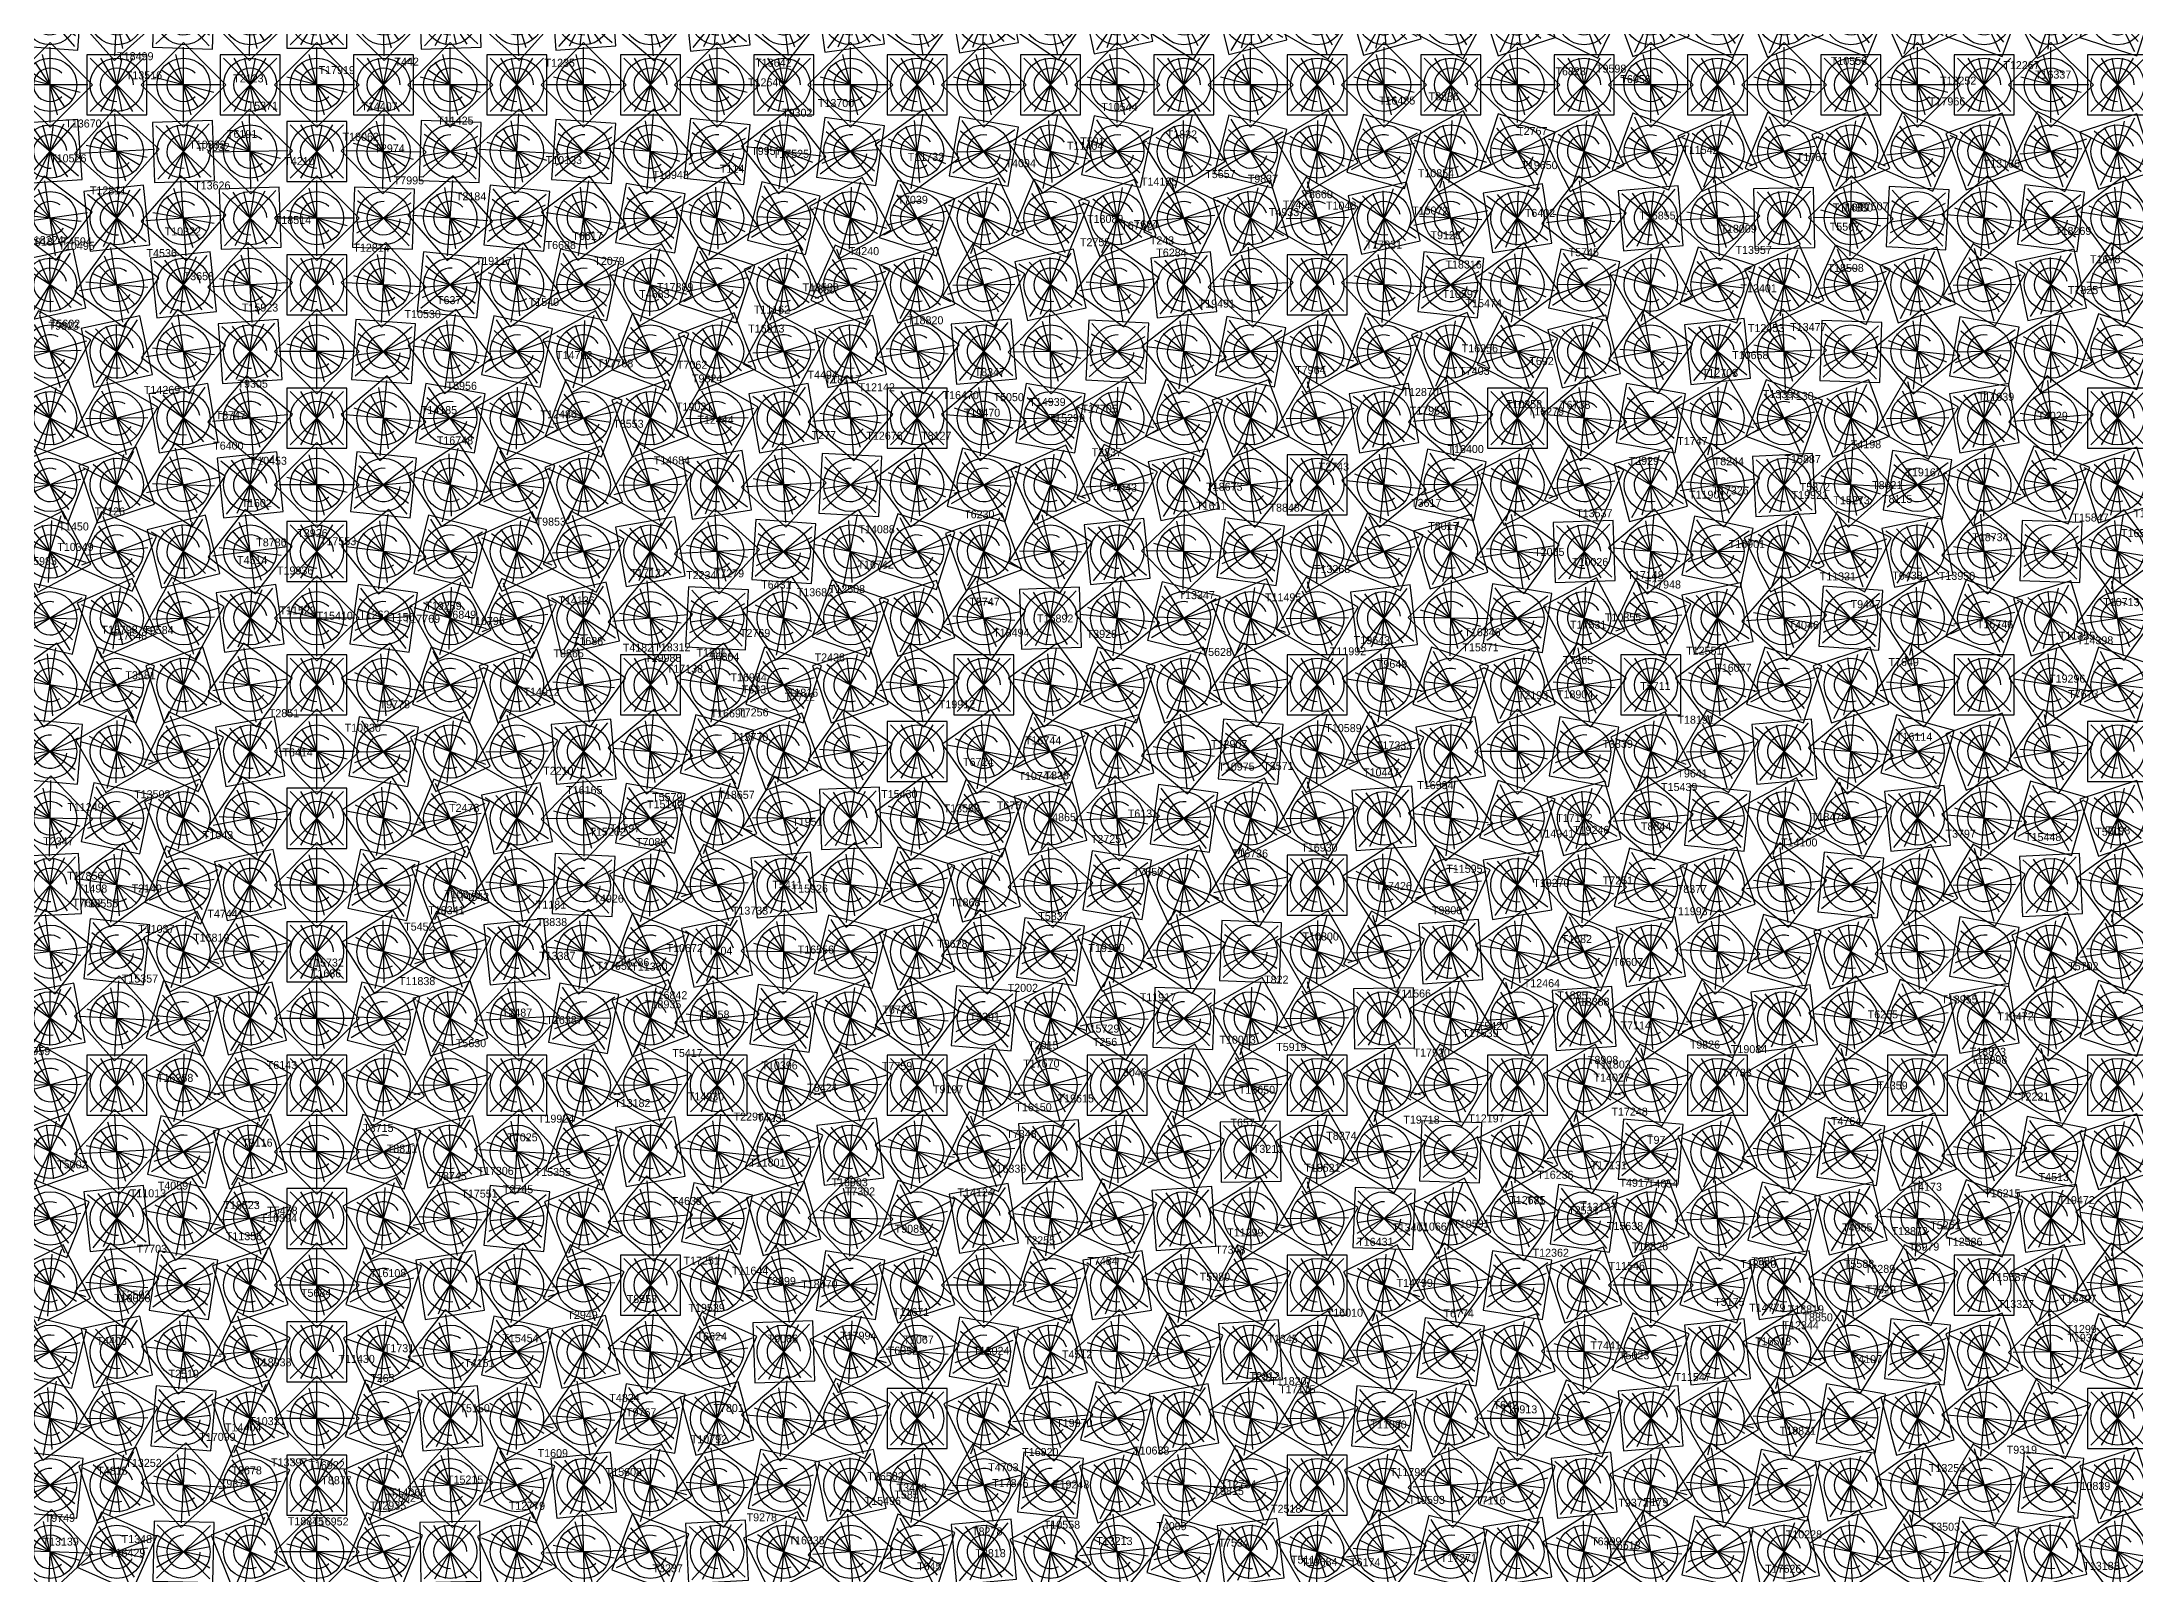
# Model space of a CAD drawing. Header units: metres. Extents: x -45 to 15052, y -45 to 15012.
# Drawn here: x 4088 to 7226, y 2267 to 4564 of the extents above; entities that cross this region are included whole.
import ezdxf

# ---------------------------------------------------------------- set-up
doc = ezdxf.new("R2010")
doc.units = ezdxf.units.M
for name, color, linetype in [('L0', 1, 'Continuous'), ('L1', 2, 'Continuous'), ('L10', 4, 'Continuous'), ('L11', 5, 'Continuous'), ('L2', 3, 'Continuous'), ('L3', 4, 'Continuous'), ('L4', 5, 'Continuous'), ('L5', 6, 'Continuous'), ('L6', 7, 'Continuous'), ('L7', 1, 'Continuous'), ('L8', 2, 'Continuous'), ('L9', 3, 'Continuous')]:
    doc.layers.add(name, color=color, linetype=linetype)

# ---------------------------------------------------------------- blocks, each defined once
blk = doc.blocks.new('CELL')
for p, q in [((-40, -40), (40, 40)), ((40, -40), (-40, 40)), ((-24, -40), (24, 40)), ((24, -40), (-24, 40)), ((-8, -40), (8, 40)), ((8, -40), (-8, 40))]:
    blk.add_line(p, q)
blk.add_lwpolyline([(-45, -45), (45, -45), (45, 45), (-45, 45)], close=True)
blk.add_circle((0, 0), 40)
blk.add_arc((0, 0), 25, 0, 270)

msp = doc.modelspace()

# ---------------------------------------------------------------- block references
at = {"layer": 'L0'}
for p, rotation in [((5000, 4600), 50), ((6200, 4600), 62), ((5100, 4500), 45), ((6300, 4500), 45), ((5200, 4400), 38), ((6400, 4400), 26), ((4100, 4300), 53), ((5300, 4300), 29), ((6500, 4300), 5), ((4200, 4200), 54), ((5400, 4200), 18), ((6600, 4200), 72), ((4300, 4100), 53), ((5500, 4100), 5), ((6700, 4100), 47), ((4400, 4000), 50), ((5600, 4000), 80), ((6800, 4000), 20), ((4500, 3900), 45), ((5700, 3900), 63), ((6900, 3900), 81), ((4600, 3800), 38), ((5800, 3800), 43.99999999999999), ((7000, 3800), 50), ((4700, 3700), 29), ((5900, 3700), 23), ((7100, 3700), 17), ((4800, 3600), 18), ((7200, 3600), 72), ((4900, 3500), 5), ((6100, 3500), 65), ((6200, 3400), 38), ((5000, 3400), 80), ((5100, 3300), 63), ((6300, 3300), 9), ((5200, 3200), 43.99999999999999), ((6400, 3200), 68), ((4100, 3100), 11), ((5300, 3100), 23), ((6500, 3100), 35), ((4300, 2900), 77.00000000000001), ((5500, 2900), 65), ((6700, 2900), 53), ((4400, 2800), 62), ((5600, 2800), 38), ((6800, 2800), 14), ((4500, 2700), 45), ((5700, 2700), 9), ((6900, 2700), 63), ((4600, 2600), 26), ((5800, 2600), 68), ((7000, 2600), 20), ((4700, 2500), 5), ((5900, 2500), 35), ((7100, 2500), 65), ((4800, 2400), 72), ((7200, 2400), 18), ((4900, 2300), 47), ((6100, 2300), 53)]:
    msp.add_blockref('CELL', p, dxfattribs=dict(at, rotation=rotation))
for p in [(6000, 3600), (4200, 3000), (5400, 3000), (6600, 3000), (6000, 2400)]:
    msp.add_blockref('CELL', p, dxfattribs=at)
at = {"layer": 'L1'}
for p, rotation in [((5100, 4600), 6), ((6300, 4600), 18), ((6500, 4400), 70), ((4100, 4400), 4), ((5300, 4400), 82), ((6600, 4300), 48), ((4200, 4300), 6), ((5400, 4300), 72), ((4300, 4200), 6), ((5500, 4200), 59.99999999999999), ((6700, 4200), 24), ((4400, 4100), 4), ((5600, 4100), 46), ((6800, 4100), 87.99999999999999), ((5700, 4000), 30), ((6900, 4000), 59.99999999999999), ((7000, 3900), 30), ((4600, 3900), 84), ((5800, 3900), 12), ((4700, 3800), 76), ((5900, 3800), 82), ((7100, 3800), 87.99999999999999), ((4800, 3700), 66), ((6000, 3700), 59.99999999999999), ((7200, 3700), 54), ((4900, 3600), 54), ((6100, 3600), 36), ((5000, 3500), 40), ((6200, 3500), 10), ((5100, 3400), 24), ((6300, 3400), 72), ((6400, 3300), 42), ((5200, 3300), 6), ((4100, 3200), 52.00000000000001), ((5300, 3200), 76), ((6500, 3200), 10), ((4200, 3100), 42), ((5400, 3100), 54), ((6600, 3100), 66), ((4300, 3000), 30), ((5500, 3000), 30), ((6700, 3000), 30), ((4400, 2900), 16), ((6800, 2900), 82), ((5600, 2900), 4), ((5700, 2800), 66), ((6900, 2800), 42), ((5800, 2700), 36), ((4600, 2700), 72), ((4700, 2600), 52.00000000000001), ((5900, 2600), 4), ((7100, 2600), 46), ((4800, 2500), 30), ((6000, 2500), 59.99999999999999), ((4900, 2400), 6), ((6100, 2400), 24), ((5000, 2300), 70), ((6200, 2300), 76)]:
    msp.add_blockref('CELL', p, dxfattribs=dict(at, rotation=rotation))
for p in [(5200, 4500), (6400, 4500), (4500, 4000), (4500, 2800), (7000, 2700), (7200, 2500)]:
    msp.add_blockref('CELL', p, dxfattribs=at)
at = {"layer": 'L10'}
for p, rotation in [((4800, 4600), 48), ((6000, 4600), 59.99999999999999), ((7200, 4600), 72), ((4900, 4500), 45), ((6100, 4500), 45), ((5000, 4400), 40), ((6200, 4400), 28), ((5100, 4300), 33), ((6300, 4300), 9), ((5200, 4200), 24), ((6400, 4200), 78), ((4100, 4100), 61), ((5300, 4100), 13), ((6500, 4100), 55), ((4200, 4000), 59.99999999999999), ((6600, 4000), 30), ((4300, 3900), 57.00000000000001), ((5500, 3900), 75.00000000000001), ((6700, 3900), 3), ((4400, 3800), 52.00000000000001), ((5600, 3800), 58), ((6800, 3800), 64), ((4500, 3700), 45), ((5700, 3700), 39), ((6900, 3700), 33), ((4600, 3600), 36), ((5800, 3600), 18), ((4700, 3500), 25), ((5900, 3500), 85), ((7100, 3500), 55), ((4800, 3400), 12), ((6000, 3400), 59.99999999999999), ((7200, 3400), 18), ((6100, 3300), 33), ((4900, 3300), 87), ((5000, 3200), 70), ((6200, 3200), 4), ((5100, 3100), 51), ((6300, 3100), 63), ((5200, 3000), 30), ((6400, 3000), 30), ((4100, 2900), 19), ((5300, 2900), 7), ((6500, 2900), 85), ((5400, 2800), 72), ((6600, 2800), 48), ((4200, 2800), 6), ((5500, 2700), 45), ((4300, 2700), 81), ((6700, 2700), 9), ((4400, 2600), 64), ((5600, 2600), 16), ((6800, 2600), 58), ((4500, 2500), 45), ((5700, 2500), 75.00000000000001), ((6900, 2500), 15), ((4600, 2400), 24), ((5800, 2400), 42), ((7000, 2400), 59.99999999999999), ((7100, 2300), 13), ((4700, 2300), 1), ((5900, 2300), 7)]:
    msp.add_blockref('CELL', p, dxfattribs=dict(at, rotation=rotation))
for p in [(5400, 4000), (7000, 3600)]:
    msp.add_blockref('CELL', p, dxfattribs=at)
at = {"layer": 'L11'}
for p, rotation in [((4900, 4600), 4), ((6100, 4600), 16), ((5100, 4400), 84), ((6300, 4400), 72), ((6400, 4300), 52.00000000000001), ((5200, 4300), 76), ((4100, 4200), 12), ((5300, 4200), 66), ((6500, 4200), 30), ((4200, 4100), 12), ((5400, 4100), 54), ((6600, 4100), 6), ((4300, 4000), 10), ((5500, 4000), 40), ((6700, 4000), 70), ((5600, 3900), 24), ((6800, 3900), 42), ((4400, 3900), 6), ((5700, 3800), 6), ((6900, 3800), 12), ((4600, 3700), 82), ((5800, 3700), 76), ((7000, 3700), 70), ((4700, 3600), 72), ((5900, 3600), 54), ((7100, 3600), 36), ((4800, 3500), 59.99999999999999), ((6000, 3500), 30), ((4900, 3400), 46), ((6100, 3400), 4), ((5000, 3300), 30), ((6200, 3300), 66), ((5100, 3200), 12), ((6300, 3200), 36), ((5200, 3100), 82), ((6400, 3100), 4), ((4100, 3000), 59.99999999999999), ((5300, 3000), 59.99999999999999), ((6500, 3000), 59.99999999999999), ((4200, 2900), 48), ((5400, 2900), 36), ((6600, 2900), 24), ((4300, 2800), 34), ((5500, 2800), 10), ((6700, 2800), 76), ((6800, 2700), 36), ((4400, 2700), 18), ((5600, 2700), 72), ((5700, 2600), 42), ((6900, 2600), 84), ((4600, 2500), 70), ((5800, 2500), 10), ((7000, 2500), 40), ((4700, 2400), 48), ((5900, 2400), 66), ((7100, 2400), 84), ((4800, 2300), 24), ((6000, 2300), 30), ((7200, 2300), 36)]:
    msp.add_blockref('CELL', p, dxfattribs=dict(at, rotation=rotation))
for p in [(5000, 4500), (6200, 4500), (4500, 3800), (7200, 3500), (4500, 2600)]:
    msp.add_blockref('CELL', p, dxfattribs=at)
at = {"layer": 'L2'}
for p, rotation in [((5200, 4600), 52.00000000000001), ((6400, 4600), 64), ((4100, 4500), 45), ((5300, 4500), 45), ((6500, 4500), 45), ((4200, 4400), 48), ((5400, 4400), 36), ((6600, 4400), 24), ((4300, 4300), 49), ((5500, 4300), 25), ((6700, 4300), 1), ((4400, 4200), 48), ((5600, 4200), 12), ((6800, 4200), 66), ((4500, 4100), 45), ((5700, 4100), 87), ((6900, 4100), 39), ((4600, 4000), 40), ((5800, 4000), 70), ((7000, 4000), 10), ((4700, 3900), 33), ((5900, 3900), 51), ((7100, 3900), 68.99999999999999), ((6000, 3800), 30), ((7200, 3800), 36), ((4800, 3800), 24), ((4900, 3700), 13), ((6100, 3700), 7), ((6200, 3600), 72), ((5100, 3500), 75.00000000000001), ((6300, 3500), 45), ((5200, 3400), 58), ((6400, 3400), 16), ((5300, 3300), 39), ((4100, 3300), 3), ((6500, 3300), 75.00000000000001), ((4200, 3200), 84), ((5400, 3200), 18), ((6600, 3200), 42), ((4300, 3100), 73), ((5500, 3100), 85), ((6700, 3100), 7), ((4400, 3000), 59.99999999999999), ((5600, 3000), 59.99999999999999), ((6800, 3000), 59.99999999999999), ((4500, 2900), 45), ((5700, 2900), 33), ((6900, 2900), 21), ((4600, 2800), 28), ((7000, 2800), 70), ((5800, 2800), 4), ((4700, 2700), 9), ((5900, 2700), 63), ((7100, 2700), 27), ((4800, 2600), 78), ((6000, 2600), 30), ((7200, 2600), 72), ((4900, 2500), 55), ((6100, 2500), 85), ((5000, 2400), 30), ((6200, 2400), 48), ((5100, 2300), 3), ((6300, 2300), 9)]:
    msp.add_blockref('CELL', p, dxfattribs=dict(at, rotation=rotation))
msp.add_blockref('CELL', (5000, 3600), dxfattribs=at)
at = {"layer": 'L3'}
for p, rotation in [((4100, 4600), 86.00000000000001), ((5300, 4600), 8), ((6500, 4600), 20), ((6700, 4400), 68), ((4300, 4400), 2), ((5500, 4400), 80), ((6800, 4300), 43.99999999999999), ((4400, 4300), 2), ((5600, 4300), 68), ((5700, 4200), 54), ((6900, 4200), 18), ((4600, 4100), 86.00000000000001), ((5800, 4100), 38), ((7000, 4100), 80), ((4700, 4000), 80), ((5900, 4000), 20), ((7100, 4000), 50), ((4800, 3900), 72), ((7200, 3900), 18), ((4900, 3800), 62), ((6100, 3800), 68), ((5000, 3700), 50), ((6200, 3700), 43.99999999999999), ((5100, 3600), 36), ((6300, 3600), 18), ((5200, 3500), 20), ((6400, 3500), 80), ((4100, 3400), 43.99999999999999), ((6500, 3400), 50), ((5300, 3400), 2), ((4200, 3300), 36), ((5400, 3300), 72), ((6600, 3300), 18), ((4300, 3200), 26), ((5500, 3200), 50), ((6700, 3200), 74), ((4400, 3100), 14), ((5600, 3100), 26), ((6800, 3100), 38), ((4600, 2900), 74), ((5800, 2900), 62), ((7000, 2900), 50), ((4700, 2800), 56), ((5900, 2800), 32), ((7100, 2800), 8), ((4800, 2700), 36), ((7200, 2700), 54), ((4900, 2600), 14), ((6100, 2600), 56), ((5000, 2500), 80), ((6200, 2500), 20), ((5100, 2400), 54), ((6300, 2400), 72), ((5200, 2300), 26), ((6400, 2300), 32)]:
    msp.add_blockref('CELL', p, dxfattribs=dict(at, rotation=rotation))
for p in [(4200, 4500), (5400, 4500), (6600, 4500), (4500, 4200), (6000, 3900), (4500, 3000), (5700, 3000), (6900, 3000), (6000, 2700)]:
    msp.add_blockref('CELL', p, dxfattribs=at)
at = {"layer": 'L4'}
for p, rotation in [((4200, 4600), 42), ((5400, 4600), 54), ((6600, 4600), 66), ((4300, 4500), 45), ((5500, 4500), 45), ((6700, 4500), 45), ((4400, 4400), 46), ((5600, 4400), 34), ((6800, 4400), 22), ((4500, 4300), 45), ((5700, 4300), 21), ((6900, 4300), 87), ((4600, 4200), 42), ((5800, 4200), 6), ((7000, 4200), 59.99999999999999), ((4700, 4100), 37), ((5900, 4100), 79), ((7100, 4100), 31), ((4800, 4000), 30), ((6000, 4000), 59.99999999999999), ((4900, 3900), 21), ((6100, 3900), 39), ((5000, 3800), 10), ((6200, 3800), 16), ((5100, 3700), 87), ((6300, 3700), 81), ((5200, 3600), 72), ((6400, 3600), 54), ((4100, 3500), 85), ((5300, 3500), 55), ((6500, 3500), 25), ((4200, 3400), 78), ((5400, 3400), 36), ((6600, 3400), 84), ((6700, 3300), 51), ((4300, 3300), 68.99999999999999), ((5500, 3300), 15), ((4400, 3200), 58), ((5600, 3200), 82), ((6800, 3200), 16), ((4500, 3100), 45), ((5700, 3100), 57.00000000000001), ((6900, 3100), 68.99999999999999), ((4600, 3000), 30), ((5800, 3000), 30), ((7000, 3000), 30), ((4700, 2900), 13), ((7100, 2900), 79), ((5900, 2900), 1), ((6000, 2800), 59.99999999999999), ((7200, 2800), 36), ((4800, 2800), 84), ((4900, 2700), 63), ((6100, 2700), 27), ((5000, 2600), 40), ((6200, 2600), 82), ((5100, 2500), 15), ((6300, 2500), 45), ((5200, 2400), 78), ((6400, 2400), 6), ((4100, 2300), 43.00000000000001), ((5300, 2300), 49), ((6500, 2300), 55)]:
    msp.add_blockref('CELL', p, dxfattribs=dict(at, rotation=rotation))
msp.add_blockref('CELL', (7200, 4000), dxfattribs=at)
at = {"layer": 'L5'}
for p, rotation in [((4300, 4600), 87.99999999999999), ((5500, 4600), 10), ((6700, 4600), 22), ((6900, 4400), 66), ((5700, 4400), 78), ((7000, 4300), 40), ((4600, 4300), 87.99999999999999), ((5800, 4300), 64), ((4700, 4200), 84), ((5900, 4200), 48), ((7100, 4200), 12), ((4800, 4100), 78), ((6000, 4100), 30), ((7200, 4100), 72), ((4900, 4000), 70), ((6100, 4000), 10), ((5000, 3900), 59.99999999999999), ((6200, 3900), 78), ((5100, 3800), 48), ((6300, 3800), 54), ((5200, 3700), 34), ((6400, 3700), 28), ((4100, 3600), 36), ((5300, 3600), 18), ((4200, 3500), 30), ((6600, 3500), 59.99999999999999), ((4300, 3400), 22), ((5500, 3400), 70), ((6700, 3400), 28), ((5600, 3300), 48), ((4400, 3300), 12), ((6800, 3300), 84), ((5700, 3200), 24), ((6900, 3200), 48), ((4600, 3100), 76), ((5800, 3100), 87.99999999999999), ((7000, 3100), 10), ((4700, 3000), 59.99999999999999), ((5900, 3000), 59.99999999999999), ((7100, 3000), 59.99999999999999), ((4800, 2900), 42), ((6000, 2900), 30), ((7200, 2900), 18), ((4900, 2800), 22), ((6100, 2800), 87.99999999999999), ((6200, 2700), 54), ((5100, 2600), 66), ((6300, 2600), 18), ((5200, 2500), 40), ((6400, 2500), 70), ((4100, 2400), 84), ((5300, 2400), 12), ((6500, 2400), 30), ((4200, 2300), 66), ((5400, 2300), 72), ((6600, 2300), 78)]:
    msp.add_blockref('CELL', p, dxfattribs=dict(at, rotation=rotation))
for p in [(4400, 4500), (5600, 4500), (6800, 4500), (4500, 4400), (6500, 3600), (5400, 3500), (4500, 3200), (5000, 2700)]:
    msp.add_blockref('CELL', p, dxfattribs=at)
at = {"layer": 'L6'}
for p, rotation in [((4400, 4600), 43.99999999999999), ((5600, 4600), 56), ((6800, 4600), 68), ((4500, 4500), 45), ((5700, 4500), 45), ((6900, 4500), 45), ((4600, 4400), 43.99999999999999), ((5800, 4400), 32), ((7000, 4400), 20), ((4700, 4300), 41), ((5900, 4300), 17), ((7100, 4300), 83.00000000000001), ((4800, 4200), 36), ((7200, 4200), 54), ((4900, 4100), 29), ((6100, 4100), 71), ((5000, 4000), 20), ((6200, 4000), 50), ((6300, 3900), 27), ((5100, 3900), 9), ((5200, 3800), 86.00000000000001), ((6400, 3800), 2), ((4100, 3700), 77.00000000000001), ((5300, 3700), 71), ((6500, 3700), 65), ((4200, 3600), 72), ((5400, 3600), 54), ((6600, 3600), 36), ((4300, 3500), 65), ((5500, 3500), 35), ((6700, 3500), 5), ((4400, 3400), 56), ((5600, 3400), 14), ((6800, 3400), 62), ((4500, 3300), 45), ((6900, 3300), 27), ((5700, 3300), 81), ((4600, 3200), 32), ((5800, 3200), 56), ((7000, 3200), 80), ((4700, 3100), 17), ((5900, 3100), 29), ((7100, 3100), 41), ((4900, 2900), 71), ((6100, 2900), 59.00000000000001), ((5000, 2800), 50), ((6200, 2800), 26), ((5100, 2700), 27), ((6300, 2700), 81), ((5200, 2600), 2), ((6400, 2600), 43.99999999999999), ((4100, 2500), 35), ((5300, 2500), 65), ((6500, 2500), 5), ((4200, 2400), 18), ((5400, 2400), 36), ((6600, 2400), 54), ((4300, 2300), 89), ((5500, 2300), 5), ((6700, 2300), 11)]:
    msp.add_blockref('CELL', p, dxfattribs=dict(at, rotation=rotation))
for p in [(6000, 4200), (4800, 3000), (6000, 3000), (7200, 3000)]:
    msp.add_blockref('CELL', p, dxfattribs=at)
at = {"layer": 'L7'}
for p, rotation in [((5700, 4600), 12), ((6900, 4600), 24), ((7100, 4400), 64), ((4700, 4400), 87.99999999999999), ((5900, 4400), 76), ((7200, 4300), 36), ((4800, 4300), 84), ((6000, 4300), 59.99999999999999), ((4900, 4200), 78), ((6100, 4200), 42), ((5000, 4100), 70), ((6200, 4100), 22), ((5100, 4000), 59.99999999999999), ((5200, 3900), 48), ((6400, 3900), 66), ((4100, 3800), 28), ((5300, 3800), 34), ((6500, 3800), 40), ((4200, 3700), 24), ((5400, 3700), 18), ((6600, 3700), 12), ((4300, 3600), 18), ((6700, 3600), 72), ((4400, 3500), 10), ((5600, 3500), 70), ((6800, 3500), 40), ((5700, 3400), 48), ((6900, 3400), 6), ((5800, 3300), 24), ((7000, 3300), 59.99999999999999), ((4600, 3300), 78), ((4700, 3200), 64), ((5900, 3200), 87.99999999999999), ((7100, 3200), 22), ((4800, 3100), 48), ((6000, 3100), 59.99999999999999), ((7200, 3100), 72), ((4900, 3000), 30), ((6100, 3000), 30), ((5000, 2900), 10), ((6200, 2900), 87.99999999999999), ((6300, 2800), 54), ((5100, 2800), 78), ((5200, 2700), 54), ((6400, 2700), 18), ((4100, 2600), 76), ((5300, 2600), 28), ((6500, 2600), 70), ((4200, 2500), 59.99999999999999), ((6600, 2500), 30), ((4300, 2400), 42), ((5500, 2400), 59.99999999999999), ((6700, 2400), 78), ((4400, 2300), 22), ((5600, 2300), 28), ((6800, 2300), 34)]:
    msp.add_blockref('CELL', p, dxfattribs=dict(at, rotation=rotation))
for p in [(4500, 4600), (4600, 4500), (5800, 4500), (7000, 4500), (6300, 4000), (5500, 3600), (4500, 3400), (5400, 2500)]:
    msp.add_blockref('CELL', p, dxfattribs=at)
at = {"layer": 'L8'}
for p, rotation in [((4600, 4600), 46), ((5800, 4600), 58), ((7000, 4600), 70), ((4700, 4500), 45), ((5900, 4500), 45), ((7100, 4500), 45), ((4800, 4400), 42), ((6000, 4400), 30), ((7200, 4400), 18), ((4900, 4300), 37), ((6100, 4300), 13), ((5000, 4200), 30), ((6200, 4200), 84), ((5100, 4100), 21), ((6300, 4100), 63), ((5200, 4000), 10), ((6400, 4000), 40), ((4100, 3900), 68.99999999999999), ((6500, 3900), 15), ((5300, 3900), 87), ((4200, 3800), 66), ((5400, 3800), 72), ((6600, 3800), 78), ((4300, 3700), 61), ((5500, 3700), 55), ((6700, 3700), 49), ((4400, 3600), 54), ((5600, 3600), 36), ((6800, 3600), 18), ((4500, 3500), 45), ((5700, 3500), 15), ((6900, 3500), 75.00000000000001), ((4600, 3400), 34), ((7000, 3400), 40), ((5800, 3400), 82), ((5900, 3300), 57.00000000000001), ((4700, 3300), 21), ((7100, 3300), 3), ((4800, 3200), 6), ((6000, 3200), 30), ((7200, 3200), 54), ((4900, 3100), 79), ((6100, 3100), 1), ((5000, 3000), 59.99999999999999), ((6200, 3000), 59.99999999999999), ((5100, 2900), 39), ((6300, 2900), 27), ((5200, 2800), 16), ((6400, 2800), 82), ((6500, 2700), 45), ((4100, 2700), 27), ((5300, 2700), 81), ((4200, 2600), 12), ((5400, 2600), 54), ((6600, 2600), 6), ((4300, 2500), 85), ((5500, 2500), 25), ((6700, 2500), 55), ((4400, 2400), 66), ((5600, 2400), 84), ((6800, 2400), 12), ((4500, 2300), 45), ((5700, 2300), 51), ((6900, 2300), 57.00000000000001)]:
    msp.add_blockref('CELL', p, dxfattribs=dict(at, rotation=rotation))
at = {"layer": 'L9'}
for p, rotation in [((4700, 4600), 2), ((5900, 4600), 14), ((7100, 4600), 26), ((4900, 4400), 86.00000000000001), ((6100, 4400), 74), ((5000, 4300), 80), ((6200, 4300), 56), ((5100, 4200), 72), ((6300, 4200), 36), ((5200, 4100), 62), ((6400, 4100), 14), ((4100, 4000), 20), ((5300, 4000), 50), ((6500, 4000), 80), ((4200, 3900), 18), ((5400, 3900), 36), ((6600, 3900), 54), ((4300, 3800), 14), ((5500, 3800), 20), ((6700, 3800), 26), ((4400, 3700), 8), ((5600, 3700), 2), ((6800, 3700), 86.00000000000001), ((5700, 3600), 72), ((6900, 3600), 54), ((4600, 3500), 80), ((5800, 3500), 50), ((7000, 3500), 20), ((4700, 3400), 68), ((5900, 3400), 26), ((7100, 3400), 74), ((4800, 3300), 54), ((7200, 3300), 36), ((4900, 3200), 38), ((6100, 3200), 62), ((5000, 3100), 20), ((6200, 3100), 32), ((5200, 2900), 68), ((6400, 2900), 56), ((4100, 2800), 68), ((5300, 2800), 43.99999999999999), ((6500, 2800), 20), ((4200, 2700), 54), ((5400, 2700), 18), ((6600, 2700), 72), ((4300, 2600), 38), ((5500, 2600), 80), ((6700, 2600), 32), ((4400, 2500), 20), ((5600, 2500), 50), ((6800, 2500), 80), ((5700, 2400), 18), ((6900, 2400), 36), ((4600, 2300), 68), ((5800, 2300), 74), ((7000, 2300), 80)]:
    msp.add_blockref('CELL', p, dxfattribs=dict(at, rotation=rotation))
for p in [(4800, 4500), (6000, 4500), (7200, 4500), (4500, 3600), (6000, 3300), (5100, 3000), (6300, 3000), (4500, 2400)]:
    msp.add_blockref('CELL', p, dxfattribs=at)

# ---------------------------------------------------------------- texts
at = {"layer": 'L3'}
for s, p in [('T18499', (4200.6, 4536.9)), ('T13516', (4213.5, 4508.3)), ('T17919', (4502.6, 4516.1)), ('T442', (4616.4, 4528.7)), ('T1235', (4841.4, 4527)), ('T13642', (5157.2, 4527.1)), ('T6828', (6357, 4514.2)), ('T9598', (6417.8, 4518.3)), ('T10556', (6769.8, 4529.9)), ('T12267', (7028.6, 4523.5)), ('T16337', (7076, 4509.4)), ('T2123', (4374.6, 4503.6)), ('T12646', (5146.4, 4497.7)), ('T8836', (6166.8, 4476.7)), ('T6956', (6454.4, 4502.6)), ('T12252', (6933.6, 4500.2)), ('T5371', (4396.2, 4462.7)), ('T14407', (4566.7, 4461.7)), ('T9302', (5197.5, 4452.1)), ('T13700', (5251.2, 4466.6)), ('T10544', (5676.1, 4460.9)), ('T16485', (6092.5, 4470.4)), ('T17966', (6917.1, 4469.1)), ('T13670', (4122.8, 4436)), ('T6191', (4365.2, 4420.3)), ('T18062', (4538.5, 4416.1)), ('T11425', (4680.5, 4440.4)), ('T1832', (5774.2, 4419.7)), ('T2767', (6299.5, 4424.7)), ('T10526', (4100.1, 4383.8)), ('T10932', (4308.7, 4404.4)), ('T3032', (4324, 4400.8)), ('T2974', (4586.2, 4398.7)), ('T9957', (5151.2, 4394.9)), ('T17525', (5183.5, 4390.5)), ('T11732', (5385.9, 4386)), ('T11404', (5624.6, 4402.5)), ('T591', (5644.5, 4409)), ('T11542', (6547.2, 4396.5)), ('T1767', (6718.8, 4385.6)), ('T4210', (4451.2, 4379.6)), ('T7995', (4615.2, 4350.7)), ('T10133', (4843.1, 4381.2)), ('T10943', (5003.2, 4359)), ('T114', (5104.3, 4368.2)), ('T4094', (5532.6, 4376.5)), ('T5657', (5832, 4360.1)), ('T9837', (5895.7, 4353.2)), ('T10854', (6150.7, 4361.4)), ('T19650', (6305.9, 4373.6)), ('T13166', (6999.2, 4375.8)), ('T12811', (4159.7, 4335.6)), ('T13626', (4316, 4343.1)), ('T2184', (4708.4, 4326.8)), ('T7039', (5370.5, 4321.6)), ('T14105', (5735.6, 4349)), ('T8660', (5977.7, 4329.9)), ('T18514', (4436.9, 4291.3)), ('T18089', (5654.7, 4292.9)), ('T4933', (5927.3, 4303.1)), ('T7495', (5948.3, 4314.4)), ('T10487', (6013, 4312.9)), ('T15072', (6142.1, 4305.5)), ('T6402', (6311.1, 4301.9)), ('T16855', (6482.8, 4298)), ('T11689', (6772.9, 4310.1)), ('T4880', (6787.8, 4309.9)), ('T7507', (6811, 4311.8)), ('T7018', (4058.7, 4258.7)), ('T18224', (4065.8, 4261.1)), ('T4594', (4117, 4259.2)), ('T10322', (4271.7, 4274.1)), ('T6617', (4883.1, 4267.4)), ('T2755', (5644.1, 4258)), ('T6737', (5706, 4282.9)), ('T664', (5725, 4285.1)), ('T243', (5748.8, 4260.7)), ('T9128', (6169.7, 4268.5)), ('T18009', (6604.5, 4278.2)), ('T5567', (6768.3, 4281.3)), ('T18269', (7106.1, 4274.9)), ('T10495', (4112.5, 4252.6)), ('T4536', (4244.6, 4241.6)), ('T12814', (4554.7, 4249.7)), ('T19117', (4738.1, 4230)), ('T6688', (4842.9, 4253.7)), ('T2079', (4916, 4230)), ('T4240', (5297.5, 4244.6)), ('T6284', (5758.5, 4242.5)), ('T17031', (6072.6, 4254.4)), ('T5745', (6376.8, 4243)), ('T13957', (6627, 4246.4)), ('T1678', (7158.6, 4232.5)), ('T3658', (4300.3, 4207)), ('T18316', (6192.1, 4224.5)), ('T18508', (6764.9, 4219.4)), ('T637', (4680.1, 4171.1)), ('T1540', (4817.6, 4168.4)), ('T4683', (4983.2, 4180.2)), ('T17889', (5010, 4190.8)), ('T13589', (5228.2, 4190.3)), ('T650', (5240.3, 4187)), ('T19491', (5822.1, 4165.9)), ('T10597', (6187.7, 4180.3)), ('T15474', (6222.3, 4166.5)), ('T12401', (6634.5, 4188.8)), ('T7825', (7125.4, 4186.1)), ('T9823', (4097.7, 4132.7)), ('T5602', (4099.5, 4135.8)), ('T15923', (4387.6, 4160)), ('T10530', (4631.4, 4150.1)), ('T11162', (5155.1, 4157)), ('T18820', (5384.9, 4140.9)), ('T13477', (6709, 4130.8)), ('T16813', (5146.6, 4128.5)), ('T12453', (6645.6, 4129.2)), ('T14702', (4858.6, 4088.6)), ('T17768', (4919.9, 4076.2)), ('T7062', (5039.9, 4074.1)), ('T16256', (6216.5, 4098.8)), ('T692', (6317.9, 4079.7)), ('T10658', (6622, 4088.7)), ('T9305', (4381, 4045.8)), ('T8956', (4694.5, 4042.6)), ('T9824', (5062.4, 4053.6)), ('T4494', (5235.6, 4059.2)), ('T18117', (5261.4, 4052.4)), ('T12142', (5312.2, 4040.5)), ('T8347', (5486.2, 4063.1)), ('T7964', (5966.8, 4066.4)), ('T7403', (6212.8, 4065)), ('T12703', (6576.5, 4062)), ('T14269', (4240.6, 4036.5)), ('T14185', (4655.8, 4006.2)), ('T19031', (5038.3, 4011.5)), ('T16470', (5438.1, 4028.6)), ('T5050', (5514.5, 4025.6)), ('T14939', (5568.2, 4018.4)), ('T17705', (5646.3, 4008.2)), ('T12870', (6127.7, 4033.3)), ('T17954', (6138.6, 4005.4)), ('T10358', (6282.7, 4015.1)), ('T6738', (6364, 4014.1)), ('T13393', (6668, 4030.1)), ('T17130', (6689.8, 4027.5)), ('T11039', (6990.4, 4026.1)), ('T8747', (4348.2, 3998.5)), ('T12486', (4835.4, 3999.9)), ('T8553', (4944.4, 3985.7)), ('T12444', (5070.5, 3991.7)), ('T19470', (5470.1, 4002.3)), ('T15299', (5597.1, 3994.3)), ('T16279', (6315.5, 4004.2)), ('T4029', (7079.7, 3997.7)), ('T6400', (4344.6, 3952.9)), ('T16748', (4679.8, 3960.7)), ('T277', (5241.8, 3968.7)), ('T12676', (5323.9, 3967.8)), ('T8127', (5405.9, 3967.8)), ('T2337', (5661.7, 3943)), ('T16400', (6195.2, 3947.8)), ('T1747', (6539.6, 3959.7)), ('T4198', (6799.9, 3954.9)), ('T10453', (4400.7, 3930.2)), ('T14684', (5005, 3930.8)), ('T2743', (6002.1, 3921.4)), ('T2929', (6466.8, 3930)), ('T8244', (6594.3, 3929.4)), ('T15887', (6700.5, 3932.7)), ('T19167', (6881.8, 3912.9)), ('T4943', (5684.1, 3889.8)), ('T18673', (5833.4, 3891.3)), ('T17326', (6592.3, 3885.7)), ('T5872', (6723.3, 3890.8)), ('T8621', (6831.8, 3893.7)), ('T7126', (4166.8, 3854.2)), ('T1602', (4386.9, 3866.7)), ('T6230', (5470.4, 3849.9)), ('T1611', (5818.3, 3862.7)), ('T8848', (5928.3, 3859.9)), ('T3617', (6140.5, 3867.1)), ('T13537', (6388.1, 3851.5)), ('T11901', (6557.3, 3879.4)), ('T19921', (6711.1, 3879)), ('T15273', (6773.8, 3871.1)), ('T8115', (6846.7, 3873)), ('T17273', (7223.7, 3851.4)), ('T1450', (4112.5, 3831.7)), ('T3926', (4470.6, 3821.7)), ('T9853', (4827.9, 3838.9)), ('T14088', (5312, 3827.5)), ('T8017', (6166.3, 3832.4)), ('T15847', (7132.1, 3845.1)), ('T16568', (7205.1, 3821.7)), ('T10349', (4110.8, 3801)), ('T8786', (4409.1, 3807.8)), ('T17553', (4504.5, 3809.6)), ('T2055', (6325.1, 3793.6)), ('T16901', (6616.8, 3805.3)), ('T18734', (6982, 3815.6)), ('T15983', (4055.8, 3779.8)), ('T4514', (4380.3, 3781.3)), ('T19936', (4440.2, 3765.6)), ('T17127', (4970.3, 3762.1)), ('T2234', (5053.6, 3758.7)), ('T7279', (5095, 3761.4)), ('T16742', (5310.5, 3774.6)), ('T13268', (5995, 3767.8)), ('T10026', (6381.8, 3778.5)), ('T17148', (6464.9, 3758.7)), ('T11331', (6753.2, 3756.8)), ('T6438', (6862.1, 3758)), ('T13950', (6931.9, 3757.6)), ('T6431', (5166.1, 3744.6)), ('T13682', (5219.5, 3733)), ('T12508', (5267.5, 3737.9)), ('T13347', (5791.9, 3728.7)), ('T11495', (5921.6, 3725.4)), ('T17948', (6490.8, 3744.7)), ('T11529', (4444, 3705.8)), ('T15410', (4499.5, 3697.8)), ('T1262', (4563.4, 3699.5)), ('T150', (4609.8, 3695.7)), ('T17769', (4630.3, 3693.2)), ('T19289', (4662.6, 3712.8)), ('T6849', (4693.3, 3699.4)), ('T14136', (4862.1, 3720.7)), ('T5747', (5478.2, 3718.8)), ('T16892', (5579.8, 3693.7)), ('T10855', (6431.2, 3695.4)), ('T9447', (6799.6, 3715.2)), ('T10713', (7178.4, 3718.2)), ('T18798', (4176.9, 3676.9)), ('T17548', (4191.2, 3667.8)), ('T9584', (4239.7, 3676.4)), ('T16796', (4727.3, 3689.9)), ('T2769', (5134.3, 3672)), ('T18494', (5514, 3672.5)), ('T3928', (5654.2, 3670.6)), ('T19643', (6054.6, 3661.2)), ('T16346', (6220.4, 3673.1)), ('T17531', (6378.9, 3684.4)), ('T4046', (6706.5, 3683.8)), ('T15746', (6988.9, 3684.9)), ('T11355', (7111.8, 3667.9)), ('T14398', (7139, 3661)), ('T8865', (4854.8, 3641.4)), ('T1688', (4883.8, 3659.9)), ('T4182', (4958.6, 3650)), ('T19985', (4992, 3634.5)), ('T18312', (5005.8, 3650.5)), ('T12911', (5069.1, 3642.5)), ('T6804', (5087.9, 3636.3)), ('T2438', (5246.3, 3635.3)), ('T5628', (5826.5, 3643.5)), ('T11992', (6018.8, 3644.5)), ('T15871', (6217.5, 3650.4)), ('T7265', (6368.2, 3631.5)), ('T12551', (6553, 3645.4)), ('T3581', (4212.9, 3608.6)), ('T17138', (5024.5, 3618.3)), ('T16984', (5120.1, 3605.5)), ('T9649', (6089.3, 3625.3)), ('T16077', (6596.7, 3619.7)), ('T7649', (6856.4, 3628.4)), ('T19296', (7097.2, 3603.4)), ('T14912', (4809.7, 3583.7)), ('T623', (5137.1, 3587.3)), ('T7712', (5201.4, 3576.2)), ('T1816', (5206.1, 3582.4)), ('T2193', (6300.6, 3578.6)), ('T18904', (6359.3, 3580)), ('T5711', (6484.2, 3592.5)), ('T7673', (7125.8, 3580.5)), ('T2851', (4427.9, 3551.7)), ('T9778', (4594.1, 3565)), ('T16691', (5090.3, 3551.3)), ('T7256', (5131.7, 3552.9)), ('T19912', (5432.5, 3564.9)), ('T18191', (6540, 3541.9)), ('T10830', (4541.6, 3529.8)), ('T13770', (5122.4, 3515.9)), ('T16744', (5561.7, 3510.9)), ('T12907', (5840.6, 3505.3)), ('T10589', (6012, 3529.3)), ('T17333', (6087.9, 3503.5)), ('T3839', (6427.5, 3505.7)), ('T16114', (6867.6, 3516.3)), ('T6414', (4448.4, 3492.9)), ('T6724', (5468.8, 3478.6)), ('T3571', (5918.9, 3472.6)), ('T2210', (4839.3, 3465.3)), ('T10744', (5551.9, 3457.4)), ('T838', (5591, 3458.4)), ('T10975', (5851.6, 3471.6)), ('T10447', (6068.6, 3463)), ('T16994', (6149.8, 3443.8)), ('T15439', (6515.4, 3441)), ('T9641', (6539.9, 3461.3)), ('T11249', (4125.8, 3410.8)), ('T13502', (4226, 3430.1)), ('T2478', (4698.2, 3409.7)), ('T16165', (4873.8, 3436.3)), ('T15142', (4995, 3415.1)), ('T5579', (5002.7, 3426)), ('T18657', (5102, 3429.3)), ('T15430', (5346.1, 3430.4)), ('T13558', (5439.7, 3409)), ('T6757', (5519.5, 3413.4)), ('T1797', (4939.3, 3379.1)), ('T1951', (5212.7, 3388.8)), ('T4865', (5592.6, 3395.7)), ('T6131', (5715.8, 3401.2)), ('T17162', (6358.2, 3394.6)), ('T8844', (6485.2, 3382)), ('T18479', (6740.2, 3396.1)), ('T2347', (4089.7, 3359.6)), ('T1043', (4329.1, 3369)), ('T15262', (4908.5, 3373.9)), ('T7089', (4978.4, 3358.4)), ('T2725', (5660.4, 3363.1)), ('T16930', (5976, 3350.1)), ('T14941', (6330.6, 3371.2)), ('T19246', (6383.5, 3376.7)), ('T14100', (6695.4, 3357.8)), ('T3797', (6941.9, 3370.9)), ('T15448', (7061.1, 3365.9)), ('T5007', (7166.4, 3373.9)), ('T198', (7182.4, 3375.9)), ('T16736', (5871.7, 3341.3)), ('T11595', (6193.4, 3318.3)), ('T17856', (4125.5, 3307.8)), ('T1498', (4140.2, 3288.7)), ('T2140', (4222.2, 3288.8)), ('T5411', (5182.9, 3294.3)), ('T15926', (5211.8, 3288.6)), ('T7650', (5723.4, 3313.7)), ('T17426', (6087.3, 3292.6)), ('T10270', (6323.7, 3297.2)), ('T7251', (6427.9, 3300.8)), ('T8377', (6538.9, 3288)), ('T7662', (4133.8, 3267.5)), ('T12555', (4147.7, 3266.5)), ('T18341', (4667, 3256.2)), ('T10879', (4691, 3280.1)), ('T4542', (4712.7, 3276.2)), ('T1181', (4828.2, 3264.6)), ('T4926', (4914.7, 3273.6)), ('T13733', (5122.2, 3255.6)), ('T1868', (5449.4, 3267.9)), ('T9800', (6171.8, 3256.1)), ('T11993', (6530.8, 3254.7)), ('T11037', (4232.1, 3228.2)), ('T4744', (4335.8, 3251)), ('T5452', (4630.9, 3231.6)), ('T3838', (4829.7, 3238.5)), ('T5837', (5581.6, 3247.3)), ('T16819', (4314.4, 3215)), ('T10672', (5024.3, 3199.4)), ('T104', (5086.4, 3195.4)), ('T16556', (5220.9, 3197.2)), ('T9628', (5430.1, 3205.8)), ('T19160', (5656.8, 3199.5)), ('T10800', (5977.8, 3216.8)), ('T1682', (6366.3, 3213)), ('T15732', (4486, 3177.7)), ('T1686', (4491, 3161.4)), ('T13387', (4833.2, 3187.8)), ('T17652', (4919.2, 3172.8)), ('T4286', (4953, 3178.2)), ('T11330', (4971.4, 3171.7)), ('T6607', (6443, 3178.5)), ('T5702', (7125.8, 3172.2)), ('T15357', (4207.5, 3153.7)), ('T11838', (4623.1, 3149.9)), ('T16842', (5001, 3128.8)), ('T2002', (5535.7, 3139.8)), ('T822', (5920.2, 3152.2)), ('T11566', (6116, 3131.3)), ('T12464', (6309.5, 3146.8)), ('T1835', (6359.8, 3128.5)), ('T2487', (4777.3, 3102.7)), ('T18935', (4992, 3115.1)), ('T5458', (5073.2, 3099.8)), ('T6729', (5348, 3107.3)), ('T5391', (5478.5, 3096.4)), ('T11917', (5733.8, 3125.8)), ('T18388', (6383.7, 3119)), ('T6255', (6825.2, 3100)), ('T13955', (6935.6, 3122.4)), ('T10472', (7019.6, 3096.9)), ('T16387', (4844.1, 3091.6)), ('T15729', (5648.8, 3078.7)), ('T17539', (6217.3, 3071.9)), ('T5420', (6240.7, 3082.7)), ('T7114', (6454.6, 3083.4)), ('T17959', (4045.7, 3044.9)), ('T5630', (4708.3, 3056.8)), ('T5417', (5033, 3042.1)), ('T2015', (5566.5, 3053.8)), ('T256', (5663.4, 3058.7)), ('T10013', (5853.3, 3062)), ('T5919', (5938.4, 3051.2)), ('T17920', (6144.3, 3042.8)), ('T9826', (6558.4, 3054.7)), ('T19084', (6620.1, 3047.9)), ('T18823', (6978.1, 3043.9)), ('T16258', (4260.3, 3004.8)), ('T6143', (4424.8, 3024.1)), ('T10396', (5166.5, 3023.4)), ('T7759', (5347.2, 3022.7)), ('T17670', (5559, 3026.3)), ('T3046', (5698.7, 3013.1)), ('T8908', (6405.7, 3031.8)), ('T14027', (6414.2, 3005.3)), ('T11803', (6415.5, 3024.8)), ('T7783', (6605.9, 3012.5)), ('T18998', (6980.1, 3031.9)), ('T14930', (5056.2, 2976.9)), ('T8424', (5235.1, 2990.1)), ('T9197', (5423.7, 2987.6)), ('T19615', (5610.6, 2973.9)), ('T18650', (5882.3, 2987)), ('T4359', (6839.6, 2993.4)), ('T2221', (7052.1, 2976.8)), ('T19924', (4831.4, 2943.6)), ('T13182', (4945.7, 2966.9)), ('T2296', (5124.8, 2946.7)), ('T4231', (5159.9, 2944.5)), ('T16150', (5547.3, 2960.8)), ('T19718', (6129, 2942.1)), ('T12197', (6226.4, 2944)), ('T17248', (6441, 2954.1)), ('T4764', (6770.1, 2940.1)), ('T9116', (4388.1, 2907.6)), ('T3715', (4569.4, 2929.7)), ('T7025', (4785.5, 2915.6)), ('T7848', (5533.7, 2920.7)), ('T657', (5869.8, 2937.6)), ('T8274', (6013.4, 2917.9)), ('T97', (6494.3, 2911.8)), ('T8811', (4604.8, 2898.7)), ('T11801', (5148.2, 2877.8)), ('T3213', (5903.3, 2898.3)), ('T5002', (4110.7, 2875)), ('T8745', (4679.2, 2857.5)), ('T17306', (4740.7, 2865.3)), ('T15355', (4826.5, 2863.6)), ('T18903', (5271.6, 2848.2)), ('T16336', (5509.2, 2868.6)), ('T18621', (5980.4, 2870)), ('T16236', (6329.8, 2859.5)), ('T17131', (6409.8, 2873.8)), ('T4917', (6453, 2847.4)), ('T4054', (6495.6, 2846.3)), ('T4513', (7081.5, 2856.1)), ('T11013', (4219.5, 2831.7)), ('T4059', (4261.4, 2843.2)), ('T18523', (4359.9, 2814)), ('T17551', (4716.6, 2831.1)), ('T3745', (4778.9, 2837.8)), ('T4638', (5031.8, 2820.2)), ('T7302', (5291.5, 2834.5)), ('T14124', (5460.5, 2833.1)), ('T12685', (6287.7, 2821.5)), ('T71', (6313.8, 2820.6)), ('T4173', (6891, 2841.5)), ('T16215', (6999.9, 2831.6)), ('T19472', (7111.2, 2821.5)), ('T10394', (4415.7, 2794.4)), ('T5468', (4425.6, 2805.7)), ('T10667', (6148.6, 2781.8)), ('T10591', (6203.9, 2786.1)), ('T2531', (6376.1, 2806.1)), ('T13127', (6394, 2811.4)), ('T15638', (6434.2, 2782.7)), ('T5261', (6919, 2783.8)), ('T11356', (4363.5, 2767.3)), ('T9089', (5366.3, 2778.5)), ('T2255', (5561.3, 2761.2)), ('T11299', (5864.9, 2773)), ('T16431', (6059.8, 2758.9)), ('T13401', (6112.4, 2780.4)), ('T16826', (6471.6, 2752.2)), ('T4955', (6786.9, 2780.4)), ('T12872', (6861, 2774.9)), ('T6979', (6887.1, 2751.7)), ('T12586', (6942.9, 2759)), ('T7703', (4229.8, 2748.4)), ('T17251', (5049.7, 2730.7)), ('T7484', (5655.2, 2730.2)), ('T7348', (5846.8, 2747.1)), ('T12362', (6322.8, 2742.5)), ('T11546', (6436.8, 2722.9)), ('T12920', (6634, 2725.6)), ('T996', (6650.8, 2729.8)), ('T5588', (6789.5, 2725.9)), ('T6289', (6820.9, 2718.4)), ('T16108', (4579.6, 2712)), ('T11644', (5122.4, 2715.6)), ('T2899', (5172.7, 2700.1)), ('T18070', (5226.2, 2695.4)), ('T5980', (5823.7, 2706.7)), ('T14799', (6118.8, 2697.3)), ('T7029', (6822, 2687.5)), ('T15587', (7008.8, 2706.1)), ('T18086', (4196, 2674.4)), ('T2503', (4204.9, 2679.8)), ('T5684', (4476.1, 2682.4)), ('T8253', (4964.6, 2673.2)), ('T19539', (5057.1, 2659.9)), ('T3175', (6595.1, 2668.8)), ('T14779', (6647.5, 2660.2)), ('T18819', (6705.3, 2657.7)), ('T13327', (7020.2, 2665.7)), ('T15497', (7113.7, 2673.6)), ('T2949', (4875.6, 2649.3)), ('T11671', (5363.8, 2653.8)), ('T16010', (6014.1, 2652.6)), ('T6774', (6189.2, 2651.5)), ('T12344', (6697.5, 2633.8)), ('T8850', (6727.4, 2645.7)), ('T1299', (7123.2, 2628.3)), ('T4403', (4169.7, 2610.4)), ('T1731', (4600.4, 2599.4)), ('T15454', (4778, 2614.4)), ('T6624', (5069.3, 2617.1)), ('T9086', (5175.9, 2613.8)), ('T17994', (5284.5, 2618.2)), ('T6952', (5355.9, 2595.7)), ('T1067', (5379.4, 2612.3)), ('T13024', (5484, 2595.5)), ('T1345', (5925.2, 2613.5)), ('T7441', (6409.6, 2603.5)), ('T16518', (6656.2, 2609.7)), ('T1934', (7124.5, 2615.1)), ('T18938', (4407.5, 2578.2)), ('T11430', (4532.4, 2583.3)), ('T4151', (4720.8, 2577.1)), ('T4512', (5617.1, 2590.2)), ('T5023', (6452.3, 2588.7)), ('T4107', (6801.2, 2583)), ('T2510', (4277.5, 2561.1)), ('T263', (4580, 2554.7)), ('T2312', (5898.3, 2557.5)), ('T38', (5904, 2555.2)), ('T11820', (5929.5, 2550)), ('T17115', (5942.7, 2537.9)), ('T11547', (6535.5, 2556.2)), ('T5150', (4713.8, 2509.4)), ('T4824', (4938.5, 2524.8)), ('T9767', (4963.5, 2503.3)), ('T7801', (5094.6, 2509.7)), ('T642', (6264.1, 2514.3)), ('T10913', (6275.3, 2507.7)), ('T14404', (4362.2, 2480.6)), ('T10321', (4398.6, 2490)), ('T19970', (5608.5, 2487.2)), ('T11080', (6079.6, 2485)), ('T19831', (6693.3, 2475.6)), ('T17099', (4323.7, 2466.4)), ('T1609', (4831, 2442)), ('T10792', (5060.6, 2462.9)), ('T16920', (5557.5, 2443.7)), ('T10638', (5723.8, 2445.9)), ('T9319', (7033.6, 2447.1)), ('T4815', (4170.7, 2415.7)), ('T13252', (4212.9, 2427.4)), ('T8678', (4372, 2416.1)), ('T13397', (4431.3, 2428.2)), ('T16922', (4487.3, 2423.9)), ('T15608', (4933, 2413.8)), ('T16582', (5325.4, 2407.4)), ('T4703', (5506.6, 2420.9)), ('T11798', (6108.9, 2413.6)), ('T13253', (6917, 2419.6)), ('T9377', (4354.5, 2396.5)), ('T8877', (4506.7, 2401.4)), ('T2802', (4602.9, 2375)), ('T14066', (4609.5, 2383)), ('T15215', (4695.1, 2402.4)), ('T585', (5365.8, 2379.9)), ('T3478', (5369.1, 2390.2)), ('T17846', (5512.5, 2397.1)), ('T19248', (5603.7, 2395)), ('T9815', (5844.4, 2385.2)), ('T12734', (5854.3, 2395.4)), ('T10839', (7134.5, 2392.8)), ('T9749', (4091.9, 2344.9)), ('T12935', (4579.4, 2363.4)), ('T12779', (4787.7, 2363)), ('T9278', (5144.3, 2345.8)), ('T15496', (5321.3, 2370.4)), ('T2518', (5930.6, 2358.6)), ('T19593', (6136.7, 2371.9)), ('T7116', (6236.6, 2371.1)), ('T9372', (6451.3, 2367.7)), ('T179', (6489.6, 2368.5)), ('T13487', (4207.3, 2313.2)), ('T18845', (4456.4, 2339.9)), ('T16952', (4493.1, 2339.5)), ('T16335', (5207.1, 2311.2)), ('T8278', (5482.3, 2324.6)), ('T10558', (5589.9, 2334.8)), ('T4009', (5758.6, 2332.5)), ('T10228', (6702.4, 2320.2)), ('T3503', (6918.1, 2331.6)), ('T13139', (4088.6, 2309.3)), ('T16429', (4188.4, 2292.7)), ('T8818', (5487.3, 2292)), ('T13213', (5668.5, 2310.3)), ('T7534', (5851.8, 2307.8)), ('T5110', (5960.5, 2282.3)), ('T17271', (6184.9, 2284.7)), ('T6399', (6410.5, 2309.8)), ('T16513', (6430.3, 2303.8)), ('T3237', (5003.1, 2269.3)), ('T645', (5399.9, 2272.3)), ('T19684', (5975.8, 2278.8)), ('T6174', (6049.1, 2278.4)), ('T17626', (6671.4, 2268.6)), ('T13183', (7148.5, 2273))]:
    msp.add_text(s, height=12, dxfattribs=at).set_placement(p)

doc.saveas('drawing.dxf')
